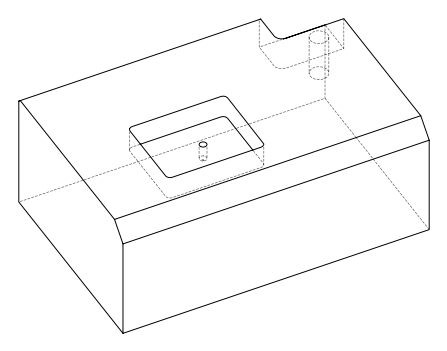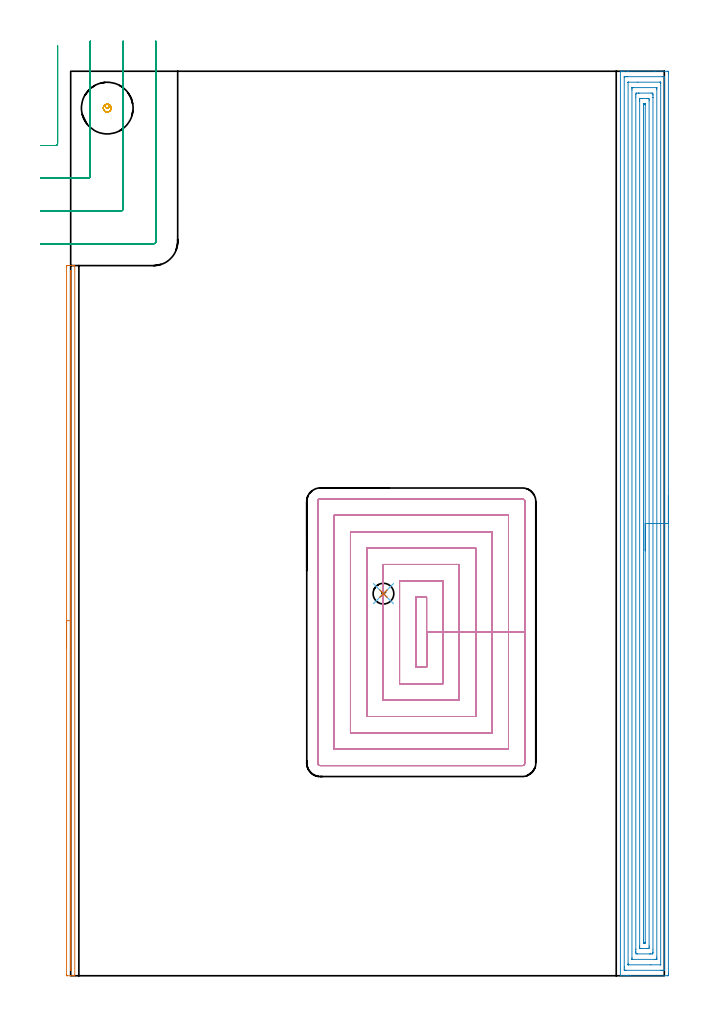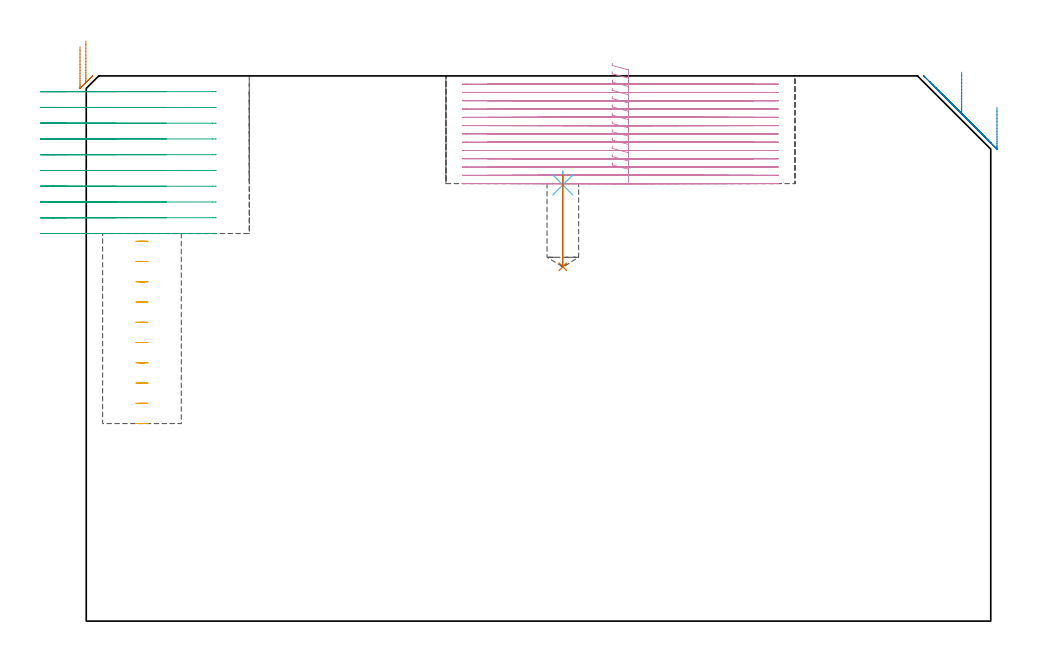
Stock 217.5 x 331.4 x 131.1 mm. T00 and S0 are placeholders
(PLAN: 7 operations, 5 tool changes, 70.1 min)
(1 AREA_MILL | FG_CHAMFER_SURFACE | UGT0205_001 | 4.3 min | 1182 mm3)
(2 AREA_MILL_1 | FG_CHAMFER_SURFACE_1 | UGT0205_001 | 18.78 min | 51328 mm3)
(3 MILL_CORNER_NOTCH_RECTANGULAR | CORNER_NOTCH_RECTANGULAR | NXT0201_012 | Follow Part, ap 4, ae 75% | 7.34 min | 105155 mm3)
(4 MILL_RECTANGULAR_POCKET | POCKET_RECTANGULAR_STRAIGHT | NXT0201_009 | Follow Part, ap 2, ae 75% | 38.96 min | 229168 mm3)
(5 MILL_BLIND_HOLE_FROM_SOLID_MATERIAL | STEP1POCKET | NXT0201_012 | Spiral | 0.57 min | 12851 mm3)
(6 SPOT_DRILL | STEP1POCKET_1 | NXT0321_9005460120000 | 0.03 min | 1 mm3)
(7 DRILL_BLIND_HOLE_INTO_CENTER | STEP1POCKET_1 | UGT0301_195 | 0.09 min | 805 mm3)
(TOOL UGT0205_001 | Chamfer Mill 20 x 3 x 45 deg. | D20 FL50 Z2)
(TOOL NXT0201_012 | ENDMILL 16mm [2P460-1600-NA 1630] | D16 FL38 Z6)
(TOOL NXT0201_009 | ENDMILL 8mm [2P460-0800-NA 1630] | D8 FL26 Z6)
(TOOL NXT0321_9005460120000 | NC Spot Drill, 142deg, 12mm, Carbide, Uncoated | D12 PA142 FL30 Z2)
(TOOL UGT0301_195 | Twist Drill 7.6 mm | D7.6 PA118 FL73 Z2)
(OP 1 AREA_MILL)
G17 G21 G94 G90
T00 M6
G54
G17 G0 G90 X-1.5 Y120.1 S1061 M3
G43 Z141.1 H0
Z138.1
G94 G1 Y120.138 Z137.228 F250.
Y120.252 Z136.363
Y120.441 Z135.512
Y120.703 Z134.68
Y121.037 Z133.874
Y121.44 Z133.1
Y121.908 Z132.364
Y122.44 Z131.672
Y123.029 Z131.029
Y123.672 Z130.44
Y124.364 Z129.908
Y125.1 Z129.44
Y125.874 Z129.037
Y126.68 Z128.703
Y127.512 Z128.441
Y128.363 Z128.252
Y129.228 Z128.138
Y130.1 Z128.1
Y259.587
X-1.499 Y259.73 Z128.101
X-1.491 Y260.198 Z128.105
X-1.226 Y260.2 Z128.371
X-0.893 Z128.704
X-0.333 Z129.263
X0. Z129.595
X0.667 Z130.266
X1.046 Z130.646
X1.442 Y260.193 Z131.034
X1.497 Y260.19 Z131.088
X1.5 Y260.033 Z131.1
Y0.167
X1.497 Y0.01 Z131.088
X1.442 Y0.007 Z131.034
X1.046 Y0. Z130.646
X0.666 Z130.266
X0. Z129.595
X-1.226 Z128.371
X-1.491 Y0.002 Z128.105
X-1.5 Y0.471 Z128.1
Y130.1
X-0.086 Z129.514
Y257.886
X-0.085 Y257.972 Z129.515
X-0.081 Y258.143 Z129.519
X-0.079 Y258.187 Z129.521
X-0.072 Y258.19 Z129.528
X-0.05 Y258.195 Z129.55
X0. Y258.198 Z129.6
X0.057 Z129.657
X0.073 Y258.195 Z129.673
X0.076 Y258.192 Z129.676
X0.079 Y258.171 Z129.679
X0.083 Y258.058 Z129.683
X0.085 Y257.886 Z129.685
X0.086 Y257.801 Z129.686
Y2.314
X0.085 Y2.228 Z129.685
X0.081 Y2.057 Z129.681
X0.079 Y2.013 Z129.679
X0.072 Y2.009 Z129.672
X0.05 Y2.005 Z129.65
X0. Y2.002 Z129.6
X-0.057 Z129.543
X-0.073 Y2.005 Z129.527
X-0.077 Y2.008 Z129.523
X-0.079 Y2.029 Z129.521
X-0.083 Y2.142 Z129.517
X-0.085 Y2.313 Z129.515
X-0.086 Y2.399 Z129.514
Y130.1
Y130.972 Z129.552
Y131.836 Z129.666
Y132.688 Z129.855
Y133.52 Z130.117
Y134.326 Z130.451
Y135.1 Z130.854
Y135.836 Z131.323
Y136.528 Z131.854
Y137.171 Z132.443
Y137.76 Z133.086
Y138.291 Z133.778
Y138.76 Z134.514
Y139.163 Z135.288
Y139.497 Z136.094
Y139.759 Z136.926
Y139.948 Z137.778
Y140.062 Z138.643
Y140.1 Z139.514
G0 Z141.1
M5
M2
(OP 2 AREA_MILL_1)
G17 G21 G94 G90
T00 M6
G54
G17 G0 G90 X219. Y175.7 S1061 M3
G43 Z141.1 H0
Z123.5
G94 G1 Y175.662 Z122.628 F250.
Y175.548 Z121.763
Y175.359 Z120.912
Y175.097 Z120.08
Y174.763 Z119.274
Y174.36 Z118.5
Y173.891 Z117.764
Y173.36 Z117.072
Y172.771 Z116.429
Y172.128 Z115.84
Y171.436 Z115.308
Y170.7 Z114.84
Y169.926 Z114.437
Y169.12 Z114.103
Y168.288 Z113.841
Y167.436 Z113.652
Y166.572 Z113.538
Y165.7 Z113.5
Y1.055
X218.999 Y0.605 Z113.501
X218.995 Y0.167 Z113.503
X218.992 Y0.01 Z113.506
X218.564 Y0. Z113.934
X205.074 Z127.421
X204.478 Z128.016
X203.91 Z128.587
X203.597 Z128.899
X203.03 Z129.466
X202.717 Z129.778
X201.709 Z130.79
X201.406 Y0.01 Z131.093
X201.4 Y0.159 Z131.1
Y331.241
X201.406 Y331.39 Z131.093
X201.71 Y331.4 Z130.789
X202.091 Z130.408
X202.717 Z129.778
X203.91 Z128.587
X204.478 Z128.016
X214.02 Z118.477
X218.564 Z113.934
X218.85 Y331.397 Z113.647
X218.992 Y331.39 Z113.505
X218.999 Y331.246 Z113.499
X219. Y330.795 Z113.5
Y165.7
X217.586 Z114.914
X217.585 Y2.191 Z114.915
X217.584 Y2.092 Z114.916
X217.582 Y2.043 Z114.918
X217.579 Y2.023 Z114.921
X217.569 Y2.01 Z114.931
X217.185 Y2.003 Z115.315
X216.803 Y2.001 Z115.697
X216.307 Y2. Z116.193
X203.597 Y2.001 Z128.903
X203.098 Y2.004 Z129.402
X202.904 Y2.01 Z129.596
X202.821 Y2.033 Z129.679
X202.816 Y2.289 Z129.684
X202.815 Y2.39 Z129.685
X202.814 Y3.183 Z129.686
X202.815 Y329.209 Z129.685
X202.816 Y329.308 Z129.684
X202.818 Y329.357 Z129.682
X202.821 Y329.377 Z129.679
X202.831 Y329.39 Z129.669
X203.215 Y329.397 Z129.285
X203.597 Y329.399 Z128.903
X204.093 Y329.4 Z128.407
X216.803 Y329.399 Z115.697
X217.302 Y329.396 Z115.198
X217.496 Y329.39 Z115.004
X217.579 Y329.367 Z114.921
X217.584 Y329.111 Z114.916
X217.585 Y329.01 Z114.915
X217.586 Y328.217 Z114.914
Y165.7
X216.172 Z116.328
X216.171 Y4.174 Z116.329
X216.17 Y4.048 Z116.33
X216.167 Y4.018 Z116.333
X216.166 Y4.011 Z116.334
X216.151 Y4.007 Z116.349
X216.093 Y4.002 Z116.407
X212.573 Y4. Z119.927
X204.478 Y4.001 Z128.022
X204.306 Y4.004 Z128.194
X204.257 Y4.007 Z128.243
X204.235 Y4.011 Z128.265
X204.233 Y4.024 Z128.267
X204.23 Y4.09 Z128.27
X204.229 Y4.174 Z128.271
X204.228 Y4.427 Z128.272
X204.229 Y327.225 Z128.271
X204.23 Y327.352 Z128.27
X204.233 Y327.382 Z128.267
X204.234 Y327.389 Z128.266
X204.249 Y327.393 Z128.251
X204.307 Y327.398 Z128.193
X207.827 Y327.4 Z124.673
X215.922 Y327.399 Z116.578
X216.095 Y327.396 Z116.405
X216.143 Y327.392 Z116.357
X216.165 Y327.389 Z116.335
X216.167 Y327.376 Z116.333
X216.17 Y327.31 Z116.33
X216.171 Y327.225 Z116.329
X216.172 Y326.973 Z116.328
Y165.7
X214.757 Z117.743
Y6.852
X214.755 Y6.25 Z117.745
X214.752 Y6.047 Z117.748
X214.751 Y6.018 Z117.749
X214.737 Y6.01 Z117.763
X214.687 Y6.006 Z117.813
X214.582 Y6.003 Z117.918
X214.162 Y6. Z118.338
X205.814 Y6.001 Z126.686
X205.718 Y6.003 Z126.782
X205.67 Y6.007 Z126.83
X205.651 Y6.01 Z126.849
X205.65 Y6.022 Z126.85
X205.647 Y6.123 Z126.853
X205.643 Y6.563 Z126.857
Y324.548
X205.645 Y325.15 Z126.855
X205.648 Y325.353 Z126.852
X205.649 Y325.382 Z126.851
X205.663 Y325.39 Z126.837
X205.713 Y325.394 Z126.787
X205.818 Y325.397 Z126.682
X206.238 Y325.4 Z126.262
X214.586 Y325.399 Z117.914
X214.683 Y325.397 Z117.817
X214.73 Y325.393 Z117.77
X214.749 Y325.39 Z117.751
X214.751 Y325.378 Z117.749
X214.754 Y325.277 Z117.746
X214.757 Y324.837 Z117.743
Y165.7
X213.343 Z119.157
Y9.466
X213.339 Y8.636 Z119.161
X213.337 Y8.58 Z119.163
X213.281 Y8.01 Z119.219
X213.025 Y8.004 Z119.475
X212.401 Y8.001 Z120.099
X212.148 Y8. Z120.352
X207.745 Y8.002 Z124.755
X207.119 Y8.01 Z125.381
X207.064 Y8.636 Z125.436
X207.06 Y8.696 Z125.44
X207.057 Y9.529 Z125.443
Y9.592
Y321.934
X207.061 Y322.763 Z125.439
X207.063 Y322.82 Z125.437
X207.119 Y323.39 Z125.381
X207.375 Y323.396 Z125.125
X207.999 Y323.399 Z124.501
X208.252 Y323.4 Z124.248
X212.655 Y323.398 Z119.845
X213.281 Y323.39 Z119.219
X213.336 Y322.763 Z119.164
X213.34 Y322.704 Z119.16
X213.343 Y321.871 Z119.157
Y321.808
Y165.7
X211.929 Z120.571
Y10.9
X211.926 Y10.421 Z120.574
X211.922 Y10.015 Z120.578
X211.521 Y10.007 Z120.979
X211.055 Y10.001 Z121.445
X209.294 Z123.206
X208.879 Y10.007 Z123.621
X208.478 Y10.017 Z124.022
X208.474 Y10.421 Z124.026
X208.472 Y10.835 Z124.028
Y320.5
X208.474 Y320.979 Z124.026
X208.478 Y321.385 Z124.022
X208.879 Y321.393 Z123.621
X209.345 Y321.399 Z123.155
X211.106 Z121.394
X211.521 Y321.393 Z120.979
X211.922 Y321.383 Z120.578
X211.926 Y320.979 Z120.574
X211.929 Y320.565 Z120.571
Y165.7
X210.515 Z121.985
X210.514 Y12.334 Z121.986
X210.513 Y12.206 Z121.987
X210.51 Y12.047 Z121.99
X210.508 Y12.016 Z121.992
X210.47 Y12.009 Z122.03
X210.403 Y12.004 Z122.097
X210.302 Y12.001 Z122.198
X209.963 Y12. Z122.537
X209.915 Y12.002 Z122.585
X209.902 Y12.005 Z122.598
X209.893 Y12.009 Z122.607
X209.89 Y12.027 Z122.61
X209.886 Y12.078 Z122.614
X209.885 Y13.099 Z122.615
Y319.066
X209.887 Y319.194 Z122.613
X209.89 Y319.353 Z122.61
X209.892 Y319.384 Z122.608
X209.93 Y319.39 Z122.57
X209.997 Y319.396 Z122.503
X210.098 Y319.399 Z122.402
X210.437 Y319.4 Z122.063
X210.485 Y319.398 Z122.015
X210.498 Y319.395 Z122.002
X210.508 Y319.391 Z121.993
X210.51 Y319.373 Z121.99
X210.514 Y319.322 Z121.986
X210.515 Y319.194 Z121.985
Y319.067
Y165.7
Y164.828 Z122.023
Y163.963 Z122.137
Y163.112 Z122.326
Y162.28 Z122.588
Y161.474 Z122.922
Y160.7 Z123.325
Y159.964 Z123.794
Y159.272 Z124.325
Y158.629 Z124.914
Y158.04 Z125.557
Y157.508 Z126.249
Y157.04 Z126.985
Y156.637 Z127.759
Y156.303 Z128.565
Y156.041 Z129.397
Y155.852 Z130.249
Y155.738 Z131.114
Y155.7 Z131.985
G0 Z141.1
M5
M2
(OP 3 MILL_CORNER_NOTCH_RECTANGULAR)
G17 G21 G94 G90
T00 M6
G54
G17 G0 G90 X-11. Y304.2 S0 M3
G43 Z141.1 H1
Z127.31
G94 G1 X-8. F250.
X-5.596 F500.
G3 X-4.8 Y304.996 R0.8
G1 Y337.8
Y340.8 F250.
G0 Z141.1
X-11. Y292.2
Z127.31
G1 X-8.
X6.404 F500.
G3 X7.2 Y292.996 R0.8
G1 Y339.4
Y342.4 F250.
G0 Z141.1
X-11. Y280.2
Z127.31
G1 X-8.
X18.404 F500.
G3 X19.2 Y280.996 R0.8
G1 Y339.4
Y342.4 F250.
G0 Z141.1
X-11. Y268.2
Z127.31
G1 X-8.
X30.404 F500.
G3 X31.2 Y268.996 R0.8
G1 Y339.4
Y342.4 F250.
G0 Z141.1
X-11. Y304.2
Z123.52
G1 X-8.
X-5.596 F500.
G3 X-4.8 Y304.996 R0.8
G1 Y337.8
Y340.8 F250.
G0 Z141.1
X-11. Y292.2
Z123.52
G1 X-8.
X6.404 F500.
G3 X7.2 Y292.996 R0.8
G1 Y339.4
Y342.4 F250.
G0 Z141.1
X-11. Y280.2
Z123.52
G1 X-8.
X18.404 F500.
G3 X19.2 Y280.996 R0.8
G1 Y339.4
Y342.4 F250.
G0 Z141.1
X-11. Y268.2
Z123.52
G1 X-8.
X30.404 F500.
G3 X31.2 Y268.996 R0.8
G1 Y339.4
Y342.4 F250.
G0 Z141.1
X-11. Y304.2
Z119.73
G1 X-8.
X-5.596 F500.
G3 X-4.8 Y304.996 R0.8
G1 Y337.8
Y340.8 F250.
G0 Z141.1
X-11. Y292.2
Z119.73
G1 X-8.
X6.404 F500.
G3 X7.2 Y292.996 R0.8
G1 Y339.4
Y342.4 F250.
G0 Z141.1
X-11. Y280.2
Z119.73
G1 X-8.
X18.404 F500.
G3 X19.2 Y280.996 R0.8
G1 Y339.4
Y342.4 F250.
G0 Z141.1
X-11. Y268.2
Z119.73
G1 X-8.
X30.404 F500.
G3 X31.2 Y268.996 R0.8
G1 Y339.4
Y342.4 F250.
G0 Z141.1
X-11. Y304.2
Z115.94
G1 X-8.
X-5.596 F500.
G3 X-4.8 Y304.996 R0.8
G1 Y337.8
Y340.8 F250.
G0 Z141.1
X-11. Y292.2
Z115.94
G1 X-8.
X6.404 F500.
G3 X7.2 Y292.996 R0.8
G1 Y339.4
Y342.4 F250.
G0 Z141.1
X-11. Y280.2
Z115.94
G1 X-8.
X18.404 F500.
G3 X19.2 Y280.996 R0.8
G1 Y339.4
Y342.4 F250.
G0 Z141.1
X-11. Y268.2
Z115.94
G1 X-8.
X30.404 F500.
G3 X31.2 Y268.996 R0.8
G1 Y339.4
Y342.4 F250.
G0 Z141.1
X-11. Y304.2
Z112.15
G1 X-8.
X-5.596 F500.
G3 X-4.8 Y304.996 R0.8
G1 Y337.8
Y340.8 F250.
G0 Z141.1
X-11. Y292.2
Z112.15
G1 X-8.
X6.404 F500.
G3 X7.2 Y292.996 R0.8
G1 Y339.4
Y342.4 F250.
G0 Z141.1
X-11. Y280.2
Z112.15
G1 X-8.
X18.404 F500.
G3 X19.2 Y280.996 R0.8
G1 Y339.4
Y342.4 F250.
G0 Z141.1
X-11. Y268.2
Z112.15
G1 X-8.
X30.404 F500.
G3 X31.2 Y268.996 R0.8
G1 Y339.4
Y342.4 F250.
G0 Z141.1
X-11. Y304.2
Z108.36
G1 X-8.
X-5.596 F500.
G3 X-4.8 Y304.996 R0.8
G1 Y337.8
Y340.8 F250.
G0 Z141.1
X-11. Y292.2
Z108.36
G1 X-8.
X6.404 F500.
G3 X7.2 Y292.996 R0.8
G1 Y339.4
Y342.4 F250.
G0 Z141.1
X-11. Y280.2
Z108.36
G1 X-8.
X18.404 F500.
G3 X19.2 Y280.996 R0.8
G1 Y339.4
Y342.4 F250.
G0 Z141.1
X-11. Y268.2
Z108.36
G1 X-8.
X30.404 F500.
G3 X31.2 Y268.996 R0.8
G1 Y339.4
Y342.4 F250.
G0 Z141.1
X-11. Y304.2
Z104.57
G1 X-8.
X-5.596 F500.
G3 X-4.8 Y304.996 R0.8
G1 Y337.8
Y340.8 F250.
G0 Z141.1
X-11. Y292.2
Z104.57
G1 X-8.
X6.404 F500.
G3 X7.2 Y292.996 R0.8
G1 Y339.4
Y342.4 F250.
G0 Z141.1
X-11. Y280.2
Z104.57
G1 X-8.
X18.404 F500.
G3 X19.2 Y280.996 R0.8
G1 Y339.4
Y342.4 F250.
G0 Z141.1
X-11. Y268.2
Z104.57
G1 X-8.
X30.404 F500.
G3 X31.2 Y268.996 R0.8
G1 Y339.4
Y342.4 F250.
G0 Z141.1
X-11. Y304.2
Z100.78
G1 X-8.
X-5.596 F500.
G3 X-4.8 Y304.996 R0.8
G1 Y337.8
Y340.8 F250.
G0 Z141.1
X-11. Y292.2
Z100.78
G1 X-8.
X6.404 F500.
G3 X7.2 Y292.996 R0.8
G1 Y339.4
Y342.4 F250.
G0 Z141.1
X-11. Y280.2
Z100.78
G1 X-8.
X18.404 F500.
G3 X19.2 Y280.996 R0.8
G1 Y339.4
Y342.4 F250.
G0 Z141.1
X-11. Y268.2
Z100.78
G1 X-8.
X30.404 F500.
G3 X31.2 Y268.996 R0.8
G1 Y339.4
Y342.4 F250.
G0 Z141.1
X-11. Y304.2
Z96.99
G1 X-8.
X-5.596 F500.
G3 X-4.8 Y304.996 R0.8
G1 Y337.8
Y340.8 F250.
G0 Z141.1
X-11. Y292.2
Z96.99
G1 X-8.
X6.404 F500.
G3 X7.2 Y292.996 R0.8
G1 Y339.4
Y342.4 F250.
G0 Z141.1
X-11. Y280.2
Z96.99
G1 X-8.
X18.404 F500.
G3 X19.2 Y280.996 R0.8
G1 Y339.4
Y342.4 F250.
G0 Z141.1
X-11. Y268.2
Z96.99
G1 X-8.
X30.404 F500.
G3 X31.2 Y268.996 R0.8
G1 Y339.4
Y342.4 F250.
G0 Z141.1
X-11. Y304.2
Z93.2
G1 X-8.
X-5.596 F500.
G3 X-4.8 Y304.996 R0.8
G1 Y337.8
Y340.8 F250.
G0 Z141.1
X-11. Y292.2
Z93.2
G1 X-8.
X6.404 F500.
G3 X7.2 Y292.996 R0.8
G1 Y339.4
Y342.4 F250.
G0 Z141.1
X-11. Y280.2
Z93.2
G1 X-8.
X18.404 F500.
G3 X19.2 Y280.996 R0.8
G1 Y339.4
Y342.4 F250.
G0 Z141.1
X-11. Y268.2
Z93.2
G1 X-8.
X30.404 F500.
G3 X31.2 Y268.996 R0.8
G1 Y339.4
Y342.4 F250.
G0 Z141.1
M5
M2
(OP 4 MILL_RECTANGULAR_POCKET)
G17 G21 G94 G90
T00 M6
G54
G17 G0 G90 X126.5 Y114.882 S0 M3
G43 Z141.1 H1
Z134.1
G94 G1 Y113. Z133.596 F250.
X130.4 Z132.551
Y125.85 Z129.108
Y138.7 F500.
X126.5
Y113.
X130.4
Y125.85
X136.4
Y144.7
X120.5
Y107.
X136.4
Y125.85
X142.4
Y150.7
X114.5
Y101.
X142.4
Y125.85
X148.4
Y156.7
X108.5
Y95.
X148.4
Y125.85
X154.4
Y162.7
X102.5
Y89.
X154.4
Y125.85
X160.4
Y168.7
X96.5
Y83.
X160.4
Y125.85
X166.4
Y173.8
G3 X165.5 Y174.7 R0.9
G1 X91.4
G3 X90.5 Y173.8 R0.9
G1 Y77.9
G3 X91.4 Y77. R0.9
G1 X165.5
G3 X166.4 Y77.9 R0.9
G1 Y125.85
Y126.85
G0 X126.5 Y114.882 Z132.108
G1 Y113. Z131.603 F250.
X130.4 Z130.558
Y125.85 Z127.115
Y138.7 F500.
X126.5
Y113.
X130.4
Y125.85
X136.4
Y144.7
X120.5
Y107.
X136.4
Y125.85
X142.4
Y150.7
X114.5
Y101.
X142.4
Y125.85
X148.4
Y156.7
X108.5
Y95.
X148.4
Y125.85
X154.4
Y162.7
X102.5
Y89.
X154.4
Y125.85
X160.4
Y168.7
X96.5
Y83.
X160.4
Y125.85
X166.4
Y173.8
G3 X165.5 Y174.7 R0.9
G1 X91.4
G3 X90.5 Y173.8 R0.9
G1 Y77.9
G3 X91.4 Y77. R0.9
G1 X165.5
G3 X166.4 Y77.9 R0.9
G1 Y125.85
Y126.85
G0 X126.5 Y114.882 Z130.115
G1 Y113. Z129.611 F250.
X130.4 Z128.566
Y125.85 Z125.123
Y138.7 F500.
X126.5
Y113.
X130.4
Y125.85
X136.4
Y144.7
X120.5
Y107.
X136.4
Y125.85
X142.4
Y150.7
X114.5
Y101.
X142.4
Y125.85
X148.4
Y156.7
X108.5
Y95.
X148.4
Y125.85
X154.4
Y162.7
X102.5
Y89.
X154.4
Y125.85
X160.4
Y168.7
X96.5
Y83.
X160.4
Y125.85
X166.4
Y173.8
G3 X165.5 Y174.7 R0.9
G1 X91.4
G3 X90.5 Y173.8 R0.9
G1 Y77.9
G3 X91.4 Y77. R0.9
G1 X165.5
G3 X166.4 Y77.9 R0.9
G1 Y125.85
Y126.85
G0 X126.5 Y114.882 Z128.123
G1 Y113. Z127.619 F250.
X130.4 Z126.574
Y125.85 Z123.131
Y138.7 F500.
X126.5
Y113.
X130.4
Y125.85
X136.4
Y144.7
X120.5
Y107.
X136.4
Y125.85
X142.4
Y150.7
X114.5
Y101.
X142.4
Y125.85
X148.4
Y156.7
X108.5
Y95.
X148.4
Y125.85
X154.4
Y162.7
X102.5
Y89.
X154.4
Y125.85
X160.4
Y168.7
X96.5
Y83.
X160.4
Y125.85
X166.4
Y173.8
G3 X165.5 Y174.7 R0.9
G1 X91.4
G3 X90.5 Y173.8 R0.9
G1 Y77.9
G3 X91.4 Y77. R0.9
G1 X165.5
G3 X166.4 Y77.9 R0.9
G1 Y125.85
Y126.85
G0 X126.5 Y114.882 Z126.131
G1 Y113. Z125.627 F250.
X130.4 Z124.582
Y125.85 Z121.138
Y138.7 F500.
X126.5
Y113.
X130.4
Y125.85
X136.4
Y144.7
X120.5
Y107.
X136.4
Y125.85
X142.4
Y150.7
X114.5
Y101.
X142.4
Y125.85
X148.4
Y156.7
X108.5
Y95.
X148.4
Y125.85
X154.4
Y162.7
X102.5
Y89.
X154.4
Y125.85
X160.4
Y168.7
X96.5
Y83.
X160.4
Y125.85
X166.4
Y173.8
G3 X165.5 Y174.7 R0.9
G1 X91.4
G3 X90.5 Y173.8 R0.9
G1 Y77.9
G3 X91.4 Y77. R0.9
G1 X165.5
G3 X166.4 Y77.9 R0.9
G1 Y125.85
Y126.85
G0 X126.5 Y114.882 Z124.138
G1 Y113. Z123.634 F250.
X130.4 Z122.589
Y125.85 Z119.146
Y138.7 F500.
X126.5
Y113.
X130.4
Y125.85
X136.4
Y144.7
X120.5
Y107.
X136.4
Y125.85
X142.4
Y150.7
X114.5
Y101.
X142.4
Y125.85
X148.4
Y156.7
X108.5
Y95.
X148.4
Y125.85
X154.4
Y162.7
X102.5
Y89.
X154.4
Y125.85
X160.4
Y168.7
X96.5
Y83.
X160.4
Y125.85
X166.4
Y173.8
G3 X165.5 Y174.7 R0.9
G1 X91.4
G3 X90.5 Y173.8 R0.9
G1 Y77.9
G3 X91.4 Y77. R0.9
G1 X165.5
G3 X166.4 Y77.9 R0.9
G1 Y125.85
Y126.85
G0 X126.5 Y114.882 Z122.146
G1 Y113. Z121.642 F250.
X130.4 Z120.597
Y125.85 Z117.154
Y138.7 F500.
X126.5
Y113.
X130.4
Y125.85
X136.4
Y144.7
X120.5
Y107.
X136.4
Y125.85
X142.4
Y150.7
X114.5
Y101.
X142.4
Y125.85
X148.4
Y156.7
X108.5
Y95.
X148.4
Y125.85
X154.4
Y162.7
X102.5
Y89.
X154.4
Y125.85
X160.4
Y168.7
X96.5
Y83.
X160.4
Y125.85
X166.4
Y173.8
G3 X165.5 Y174.7 R0.9
G1 X91.4
G3 X90.5 Y173.8 R0.9
G1 Y77.9
G3 X91.4 Y77. R0.9
G1 X165.5
G3 X166.4 Y77.9 R0.9
G1 Y125.85
Y126.85
G0 X126.5 Y114.882 Z120.154
G1 Y113. Z119.65 F250.
X130.4 Z118.605
Y125.85 Z115.162
Y138.7 F500.
X126.5
Y113.
X130.4
Y125.85
X136.4
Y144.7
X120.5
Y107.
X136.4
Y125.85
X142.4
Y150.7
X114.5
Y101.
X142.4
Y125.85
X148.4
Y156.7
X108.5
Y95.
X148.4
Y125.85
X154.4
Y162.7
X102.5
Y89.
X154.4
Y125.85
X160.4
Y168.7
X96.5
Y83.
X160.4
Y125.85
X166.4
Y173.8
G3 X165.5 Y174.7 R0.9
G1 X91.4
G3 X90.5 Y173.8 R0.9
G1 Y77.9
G3 X91.4 Y77. R0.9
G1 X165.5
G3 X166.4 Y77.9 R0.9
G1 Y125.85
Y126.85
G0 X126.5 Y114.882 Z118.162
G1 Y113. Z117.657 F250.
X130.4 Z116.612
Y125.85 Z113.169
Y138.7 F500.
X126.5
Y113.
X130.4
Y125.85
X136.4
Y144.7
X120.5
Y107.
X136.4
Y125.85
X142.4
Y150.7
X114.5
Y101.
X142.4
Y125.85
X148.4
Y156.7
X108.5
Y95.
X148.4
Y125.85
X154.4
Y162.7
X102.5
Y89.
X154.4
Y125.85
X160.4
Y168.7
X96.5
Y83.
X160.4
Y125.85
X166.4
Y173.8
G3 X165.5 Y174.7 R0.9
G1 X91.4
G3 X90.5 Y173.8 R0.9
G1 Y77.9
G3 X91.4 Y77. R0.9
G1 X165.5
G3 X166.4 Y77.9 R0.9
G1 Y125.85
Y126.85
G0 X126.5 Y114.882 Z116.169
G1 Y113. Z115.665 F250.
X130.4 Z114.62
Y125.85 Z111.177
Y138.7 F500.
X126.5
Y113.
X130.4
Y125.85
X136.4
Y144.7
X120.5
Y107.
X136.4
Y125.85
X142.4
Y150.7
X114.5
Y101.
X142.4
Y125.85
X148.4
Y156.7
X108.5
Y95.
X148.4
Y125.85
X154.4
Y162.7
X102.5
Y89.
X154.4
Y125.85
X160.4
Y168.7
X96.5
Y83.
X160.4
Y125.85
X166.4
Y173.8
G3 X165.5 Y174.7 R0.9
G1 X91.4
G3 X90.5 Y173.8 R0.9
G1 Y77.9
G3 X91.4 Y77. R0.9
G1 X165.5
G3 X166.4 Y77.9 R0.9
G1 Y125.85
Y126.85
G0 X126.5 Y114.882 Z114.177
G1 Y113. Z113.673 F250.
X130.4 Z112.628
Y125.85 Z109.185
Y138.7 F500.
X126.5
Y113.
X130.4
Y125.85
X136.4
Y144.7
X120.5
Y107.
X136.4
Y125.85
X142.4
Y150.7
X114.5
Y101.
X142.4
Y125.85
X148.4
Y156.7
X108.5
Y95.
X148.4
Y125.85
X154.4
Y162.7
X102.5
Y89.
X154.4
Y125.85
X160.4
Y168.7
X96.5
Y83.
X160.4
Y125.85
X166.4
Y173.8
G3 X165.5 Y174.7 R0.9
G1 X91.4
G3 X90.5 Y173.8 R0.9
G1 Y77.9
G3 X91.4 Y77. R0.9
G1 X165.5
G3 X166.4 Y77.9 R0.9
G1 Y125.85
Y126.85
G0 X126.5 Y114.882 Z112.185
G1 Y113. Z111.68 F250.
X130.4 Z110.635
Y125.85 Z107.192
Y138.7 F500.
X126.5
Y113.
X130.4
Y125.85
X136.4
Y144.7
X120.5
Y107.
X136.4
Y125.85
X142.4
Y150.7
X114.5
Y101.
X142.4
Y125.85
X148.4
Y156.7
X108.5
Y95.
X148.4
Y125.85
X154.4
Y162.7
X102.5
Y89.
X154.4
Y125.85
X160.4
Y168.7
X96.5
Y83.
X160.4
Y125.85
X166.4
Y173.8
G3 X165.5 Y174.7 R0.9
G1 X91.4
G3 X90.5 Y173.8 R0.9
G1 Y77.9
G3 X91.4 Y77. R0.9
G1 X165.5
G3 X166.4 Y77.9 R0.9
G1 Y125.85
Y126.85
G0 X126.5 Y114.882 Z110.192
G1 Y113. Z109.688 F250.
X130.4 Z108.643
Y125.85 Z105.2
Y138.7 F500.
X126.5
Y113.
X130.4
Y125.85
X136.4
Y144.7
X120.5
Y107.
X136.4
Y125.85
X142.4
Y150.7
X114.5
Y101.
X142.4
Y125.85
X148.4
Y156.7
X108.5
Y95.
X148.4
Y125.85
X154.4
Y162.7
X102.5
Y89.
X154.4
Y125.85
X160.4
Y168.7
X96.5
Y83.
X160.4
Y125.85
X166.4
Y173.8
G3 X165.5 Y174.7 R0.9
G1 X91.4
G3 X90.5 Y173.8 R0.9
G1 Y77.9
G3 X91.4 Y77. R0.9
G1 X165.5
G3 X166.4 Y77.9 R0.9
G1 Y125.85
Y126.85
G0 Z141.1
M5
M2
(OP 5 MILL_BLIND_HOLE_FROM_SOLID_MATERIAL)
G17 G21 G94 G90
T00 M6
G54
G17 G0 G90 X13.4 Y317.9 S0 M3
G43 Z141.1 H1
Z91.33
G94 G3 X14.125 Y318.625 R0.725 F250.
X13.4 Y319.35 R0.725
X11.95 Y317.9 R1.45
X13.4 Y319.35 R-1.45
X12.675 Y318.625 R0.725
X13.4 Y317.9 R0.725
G0 Z86.46
G3 X14.125 Y318.625 R0.725
X13.4 Y319.35 R0.725
X11.95 Y317.9 R1.45
X13.4 Y319.35 R-1.45
X12.675 Y318.625 R0.725
X13.4 Y317.9 R0.725
G0 Z81.59
G3 X14.125 Y318.625 R0.725
X13.4 Y319.35 R0.725
X11.95 Y317.9 R1.45
X13.4 Y319.35 R-1.45
X12.675 Y318.625 R0.725
X13.4 Y317.9 R0.725
G0 Z76.72
G3 X14.125 Y318.625 R0.725
X13.4 Y319.35 R0.725
X11.95 Y317.9 R1.45
X13.4 Y319.35 R-1.45
X12.675 Y318.625 R0.725
X13.4 Y317.9 R0.725
G0 Z71.85
G3 X14.125 Y318.625 R0.725
X13.4 Y319.35 R0.725
X11.95 Y317.9 R1.45
X13.4 Y319.35 R-1.45
X12.675 Y318.625 R0.725
X13.4 Y317.9 R0.725
G0 Z66.98
G3 X14.125 Y318.625 R0.725
X13.4 Y319.35 R0.725
X11.95 Y317.9 R1.45
X13.4 Y319.35 R-1.45
X12.675 Y318.625 R0.725
X13.4 Y317.9 R0.725
G0 Z62.11
G3 X14.125 Y318.625 R0.725
X13.4 Y319.35 R0.725
X11.95 Y317.9 R1.45
X13.4 Y319.35 R-1.45
X12.675 Y318.625 R0.725
X13.4 Y317.9 R0.725
G0 Z57.24
G3 X14.125 Y318.625 R0.725
X13.4 Y319.35 R0.725
X11.95 Y317.9 R1.45
X13.4 Y319.35 R-1.45
X12.675 Y318.625 R0.725
X13.4 Y317.9 R0.725
G0 Z52.37
G3 X14.125 Y318.625 R0.725
X13.4 Y319.35 R0.725
X11.95 Y317.9 R1.45
X13.4 Y319.35 R-1.45
X12.675 Y318.625 R0.725
X13.4 Y317.9 R0.725
G0 Z47.5
G3 X14.125 Y318.625 R0.725
X13.4 Y319.35 R0.725
X11.95 Y317.9 R1.45
X13.4 Y319.35 R-1.45
X12.675 Y318.625 R0.725
X13.4 Y317.9 R0.725
G0 Z141.1
M5
M2
(OP 6 SPOT_DRILL)
G17 G21 G94 G90
T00 M6
G54
G17 G0 G90 X114.6 Y140. S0 M3
G43 Z141.1 H0
G94 G81 G98 Z104.873 F250. R108.2
G80
M5
M2
(OP 7 DRILL_BLIND_HOLE_INTO_CENTER)
G17 G21 G94 G90
T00 M6
G54
G17 G0 G90 X114.6 Y140. S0 M3
G43 Z141.1 H0
G94 G81 G98 Z85.2 F250. R107.2
G80
M5
M2
